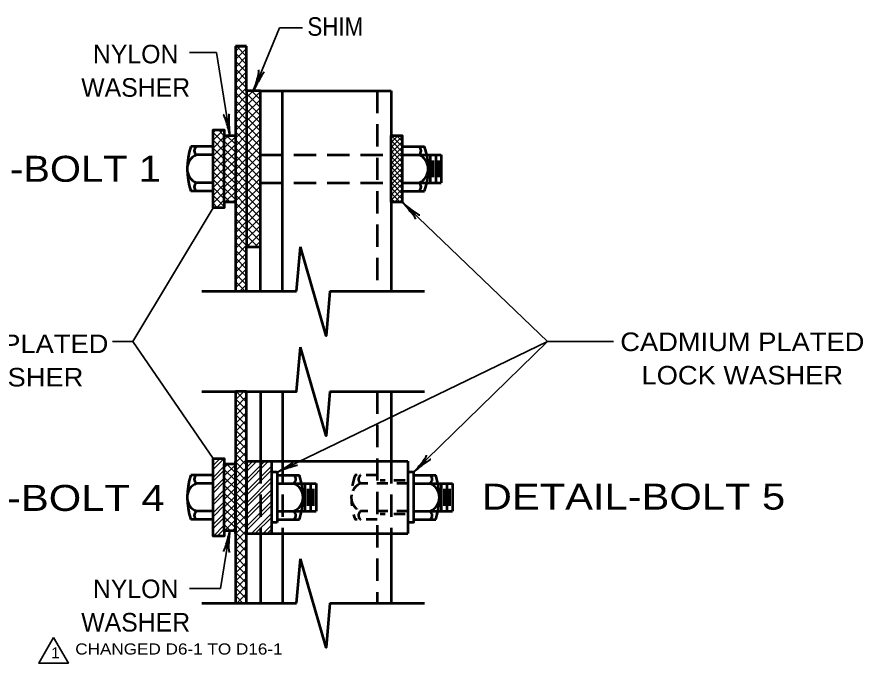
# Model space of a CAD drawing. Extents: x -41 to 639, y -374 to 66.
# Drawn here: x 454.1 to 568.1, y -267.2 to -180.2 of the extents above; entities that cross this region are included whole.
import ezdxf
from ezdxf.enums import TextEntityAlignment as Align

# ---------------------------------------------------------------- set-up
doc = ezdxf.new("R2010")
doc.units = 0
doc.linetypes.add('MEDIUM_DASHED', pattern=[4.5, 3, -1.5])
doc.linetypes.add('SHORT_DASHED', pattern=[2.7, 1.5, -1.2])
doc.layers.add('1', color=7, linetype='Continuous', lineweight=53)

msp = doc.modelspace()

# ---------------------------------------------------------------- linework, layer by layer
at = {"layer": '1'}
for p, q in [((483.493, -184.16), (484.993, -184.16)), ((484.993, -184.16), (483.493, -184.16)), ((484.993, -190.16), (484.993, -184.16)), ((486.868, -190.16), (504.493, -190.16)), ((489.868, -217.16), (489.868, -190.16)), ((504.493, -190.16), (504.493, -196.16)), ((480.493, -197.66), (477.493, -197.66)), ((505.993, -197.66), (508.993, -197.66)), ((480.493, -198.785), (478.243, -198.785)), ((505.993, -198.785), (511.243, -198.785)), ((509.743, -198.785), (509.743, -202.535)), ((510.118, -199.535), (510.118, -201.785)), ((510.493, -198.785), (510.493, -202.535)), ((510.868, -199.535), (510.868, -201.785)), ((511.243, -198.785), (511.243, -202.535)), ((480.493, -202.535), (478.243, -202.535)), ((505.993, -202.535), (511.243, -202.535)), ((480.493, -203.66), (477.493, -203.66)), ((505.993, -203.66), (508.993, -203.66)), ((504.493, -205.16), (504.493, -217.16)), ((484.993, -217.16), (484.993, -211.16)), ((486.868, -217.16), (486.868, -211.16)), ((491.743, -217.16), (492.266, -211.183)), ((478.993, -217.16), (483.493, -217.16)), ((484.993, -217.16), (491.743, -217.16)), ((496.243, -217.16), (508.993, -217.16)), ((478.993, -230.66), (483.493, -230.66)), ((486.868, -230.66), (486.868, -240.035)), ((489.868, -230.66), (489.868, -240.035)), ((496.243, -230.66), (508.993, -230.66)), ((504.493, -230.66), (504.493, -240.035)), ((483.493, -249.785), (483.493, -240.035)), ((484.993, -240.035), (506.743, -240.035)), ((484.993, -240.035), (484.993, -249.785)), ((488.368, -240.035), (488.368, -249.785)), ((506.743, -240.035), (506.743, -249.785)), ((489.118, -241.535), (488.368, -241.535)), ((489.118, -241.535), (489.118, -248.285)), ((507.493, -241.535), (506.743, -241.535)), ((480.493, -241.91), (477.493, -241.91)), ((489.118, -241.91), (492.118, -241.91)), ((507.493, -241.91), (510.493, -241.91)), ((480.493, -243.035), (478.243, -243.035)), ((489.118, -243.035), (494.368, -243.035)), ((492.868, -243.035), (492.868, -246.785)), ((493.243, -243.785), (493.243, -246.035)), ((493.618, -243.035), (493.618, -246.785)), ((493.993, -243.785), (493.993, -246.035)), ((494.368, -243.035), (494.368, -246.785)), ((507.493, -243.035), (512.743, -243.035)), ((511.243, -243.035), (511.243, -246.785)), ((511.618, -243.785), (511.618, -246.035)), ((511.993, -243.035), (511.993, -246.785)), ((512.368, -243.785), (512.368, -246.035)), ((512.743, -243.035), (512.743, -246.785)), ((480.493, -246.785), (478.243, -246.785)), ((489.118, -246.785), (494.368, -246.785)), ((507.493, -246.785), (512.743, -246.785)), ((480.493, -247.91), (477.493, -247.91)), ((489.118, -248.285), (488.368, -248.285)), ((489.118, -247.91), (492.118, -247.91)), ((507.493, -247.91), (510.493, -247.91)), ((484.993, -249.785), (506.743, -249.785)), ((486.868, -249.785), (486.868, -259.16)), ((489.868, -249.785), (489.868, -259.16)), ((504.493, -249.785), (504.493, -259.16)), ((491.743, -259.16), (492.266, -253.183)), ((478.993, -259.16), (483.493, -259.16)), ((484.993, -259.16), (491.743, -259.16)), ((496.243, -259.16), (508.993, -259.16))]:
    msp.add_line(p, q, dxfattribs=at)
at = {"layer": '1', "lineweight": 35}
for p, q in [((483.493, -184.87), (484.203, -184.16)), ((483.493, -185.931), (484.993, -184.431)), ((484.993, -185.526), (483.628, -184.16)), ((484.993, -184.465), (484.689, -184.16)), ((484.993, -186.586), (483.493, -185.086)), ((483.493, -186.991), (484.993, -185.491)), ((484.993, -187.647), (483.493, -186.147)), ((483.493, -188.052), (484.993, -186.552)), ((484.993, -188.708), (483.493, -187.208)), ((483.493, -189.113), (484.993, -187.613)), ((484.993, -189.768), (483.493, -188.268)), ((483.493, -190.173), (484.993, -188.673)), ((484.993, -190.829), (483.493, -189.329)), ((483.493, -191.234), (484.993, -189.734)), ((484.993, -191.89), (483.493, -190.39)), ((484.993, -191.064), (485.897, -190.16)), ((484.993, -192.124), (486.868, -190.249)), ((486.868, -191.345), (485.683, -190.16)), ((486.868, -190.284), (486.744, -190.16)), ((483.493, -192.295), (484.993, -190.795)), ((484.993, -192.95), (483.493, -191.45)), ((486.868, -192.406), (484.993, -190.531)), ((484.993, -193.185), (486.868, -191.31)), ((483.493, -193.355), (484.993, -191.855)), ((484.993, -194.011), (483.493, -192.511)), ((486.868, -193.466), (484.993, -191.591)), ((484.993, -194.246), (486.868, -192.371)), ((486.868, -194.527), (484.993, -192.652)), ((483.493, -194.416), (484.993, -192.916)), ((484.993, -195.072), (483.493, -193.572)), ((484.993, -195.306), (486.868, -193.431)), ((486.868, -195.588), (484.993, -193.713)), ((483.493, -195.477), (484.993, -193.977)), ((484.993, -196.132), (483.493, -194.632)), ((484.993, -196.367), (486.868, -194.492)), ((486.868, -196.648), (484.993, -194.773)), ((480.493, -195.75), (480.832, -195.41)), ((480.493, -196.81), (481.893, -195.41)), ((481.993, -197.257), (480.493, -195.757)), ((481.993, -196.196), (481.208, -195.41)), ((483.493, -196.537), (484.993, -195.037)), ((484.993, -197.193), (483.493, -195.693)), ((483.493, -197.598), (484.993, -196.098)), ((484.993, -197.428), (486.868, -195.553)), ((486.868, -197.709), (484.993, -195.834)), ((480.493, -197.871), (481.993, -196.371)), ((481.993, -198.317), (480.493, -196.817)), ((481.993, -196.77), (482.603, -196.16)), ((481.993, -197.831), (483.493, -196.331)), ((483.493, -198.413), (481.993, -196.913)), ((483.493, -197.352), (482.302, -196.16)), ((483.493, -196.291), (483.362, -196.16)), ((484.993, -198.254), (483.493, -196.754)), ((483.493, -198.659), (484.993, -197.159)), ((484.993, -198.488), (486.868, -196.613)), ((486.868, -198.77), (484.993, -196.895)), ((504.493, -196.395), (504.728, -196.16)), ((504.493, -197.102), (505.435, -196.16)), ((504.493, -197.809), (505.993, -196.309)), ((505.993, -198.363), (504.493, -196.863)), ((504.493, -198.516), (505.993, -197.016)), ((505.993, -197.656), (504.498, -196.16)), ((505.993, -196.949), (505.205, -196.16)), ((505.993, -196.242), (505.912, -196.16)), ((480.493, -198.931), (481.993, -197.431)), ((481.993, -199.378), (480.493, -197.878)), ((481.993, -198.892), (483.493, -197.392)), ((483.493, -199.473), (481.993, -197.973)), ((484.993, -199.314), (483.493, -197.814)), ((483.493, -199.719), (484.993, -198.219)), ((484.993, -199.549), (486.868, -197.674)), ((486.868, -199.83), (484.993, -197.955)), ((505.993, -199.07), (504.493, -197.57)), ((504.493, -199.223), (505.993, -197.723)), ((505.993, -199.777), (504.493, -198.277)), ((480.493, -199.992), (481.993, -198.492)), ((481.993, -200.438), (480.493, -198.938)), ((481.993, -199.952), (483.493, -198.452)), ((483.493, -200.534), (481.993, -199.034)), ((481.993, -201.013), (483.493, -199.513)), ((484.993, -200.375), (483.493, -198.875)), ((483.493, -200.78), (484.993, -199.28)), ((484.993, -200.61), (486.868, -198.735)), ((486.868, -200.891), (484.993, -199.016)), ((504.493, -199.93), (505.993, -198.43)), ((505.993, -200.484), (504.493, -198.984)), ((504.493, -200.638), (505.993, -199.138)), ((480.493, -201.053), (481.993, -199.553)), ((481.993, -201.499), (480.493, -199.999)), ((480.493, -202.113), (481.993, -200.613)), ((483.493, -201.595), (481.993, -200.095)), ((481.993, -202.074), (483.493, -200.574)), ((484.993, -201.436), (483.493, -199.936)), ((483.493, -201.841), (484.993, -200.341)), ((484.993, -201.67), (486.868, -199.795)), ((486.868, -201.952), (484.993, -200.077)), ((505.993, -201.191), (504.493, -199.691)), ((504.493, -201.345), (505.993, -199.845)), ((505.993, -201.898), (504.493, -200.398)), ((504.493, -202.052), (505.993, -200.552)), ((481.993, -202.56), (480.493, -201.06)), ((480.493, -203.174), (481.993, -201.674)), ((483.493, -202.655), (481.993, -201.155)), ((481.993, -203.134), (483.493, -201.634)), ((484.993, -202.496), (483.493, -200.996)), ((483.493, -202.901), (484.993, -201.401)), ((484.993, -202.731), (486.868, -200.856)), ((486.868, -203.012), (484.993, -201.137)), ((505.993, -202.606), (504.493, -201.106)), ((504.493, -202.759), (505.993, -201.259)), ((505.993, -203.313), (504.493, -201.813)), ((481.993, -203.62), (480.493, -202.12)), ((480.493, -204.235), (481.993, -202.735)), ((483.493, -203.716), (481.993, -202.216)), ((481.993, -204.195), (483.493, -202.695)), ((484.993, -203.557), (483.493, -202.057)), ((483.493, -203.962), (484.993, -202.462)), ((484.993, -203.792), (486.868, -201.917)), ((486.868, -204.073), (484.993, -202.198)), ((504.493, -203.466), (505.993, -201.966)), ((505.993, -204.02), (504.493, -202.52)), ((504.493, -204.173), (505.993, -202.673)), ((481.993, -204.681), (480.493, -203.181)), ((480.493, -205.295), (481.993, -203.795)), ((483.493, -204.777), (481.993, -203.277)), ((482.089, -205.16), (483.493, -203.756)), ((484.993, -204.617), (483.493, -203.117)), ((483.493, -205.023), (484.993, -203.523)), ((484.993, -204.852), (486.868, -202.977)), ((486.868, -205.134), (484.993, -203.259)), ((484.993, -205.913), (486.868, -204.038)), ((505.993, -204.727), (504.493, -203.227)), ((504.493, -204.88), (505.993, -203.38)), ((505.72, -205.16), (504.493, -203.934)), ((504.92, -205.16), (505.993, -204.087)), ((481.993, -205.742), (480.493, -204.242)), ((480.939, -205.91), (481.993, -204.856)), ((482.816, -205.16), (481.993, -204.337)), ((483.149, -205.16), (483.493, -204.816)), ((484.993, -205.678), (483.493, -204.178)), ((483.493, -206.083), (484.993, -204.583)), ((484.993, -206.739), (483.493, -205.239)), ((486.868, -206.194), (484.993, -204.319)), ((484.993, -206.973), (486.868, -205.098)), ((505.012, -205.16), (504.493, -204.641)), ((505.627, -205.16), (505.993, -204.794)), ((480.493, -205.91), (469.675, -223.91)), ((481.101, -205.91), (480.493, -205.302)), ((483.493, -207.144), (484.993, -205.644)), ((484.993, -207.799), (483.493, -206.299)), ((486.868, -207.255), (484.993, -205.38)), ((484.993, -208.034), (486.868, -206.159)), ((483.493, -208.205), (484.993, -206.705)), ((484.993, -208.86), (483.493, -207.36)), ((486.868, -208.316), (484.993, -206.441)), ((484.993, -209.095), (486.868, -207.22)), ((486.868, -209.376), (484.993, -207.501)), ((483.493, -209.265), (484.993, -207.765)), ((484.993, -209.921), (483.493, -208.421)), ((484.993, -210.155), (486.868, -208.28)), ((486.868, -210.437), (484.993, -208.562)), ((483.493, -210.326), (484.993, -208.826)), ((484.993, -210.981), (483.493, -209.481)), ((486.531, -211.16), (484.993, -209.623)), ((485.049, -211.16), (486.868, -209.341)), ((483.493, -211.387), (484.993, -209.887)), ((484.993, -212.042), (483.493, -210.542)), ((483.493, -212.447), (484.993, -210.947)), ((485.47, -211.16), (484.993, -210.683)), ((486.11, -211.16), (486.868, -210.402)), ((484.993, -213.103), (483.493, -211.603)), ((483.493, -213.508), (484.993, -212.008)), ((484.993, -214.163), (483.493, -212.663)), ((483.493, -214.569), (484.993, -213.069)), ((484.993, -215.224), (483.493, -213.724)), ((483.493, -215.629), (484.993, -214.129)), ((484.993, -216.285), (483.493, -214.785)), ((483.493, -216.69), (484.993, -215.19)), ((484.808, -217.16), (483.493, -215.845)), ((484.083, -217.16), (484.993, -216.251)), ((483.748, -217.16), (483.493, -216.906)), ((469.675, -223.91), (466.917, -223.91)), ((480.493, -239.66), (469.675, -223.91)), ((525.57, -223.91), (507.493, -241.535)), ((525.57, -223.91), (534.442, -223.91)), ((483.493, -230.723), (483.556, -230.66)), ((483.493, -231.784), (484.617, -230.66)), ((483.493, -232.844), (484.993, -231.344)), ((484.993, -232.07), (483.583, -230.66)), ((484.993, -231.01), (484.644, -230.66)), ((484.993, -233.131), (483.493, -231.631)), ((483.493, -233.905), (484.993, -232.405)), ((484.993, -234.192), (483.493, -232.692)), ((483.493, -234.966), (484.993, -233.466)), ((484.993, -235.252), (483.493, -233.752)), ((483.493, -236.026), (484.993, -234.526)), ((484.993, -236.313), (483.493, -234.813)), ((483.493, -237.087), (484.993, -235.587)), ((484.993, -237.374), (483.493, -235.874)), ((483.493, -238.148), (484.993, -236.648)), ((484.993, -238.434), (483.493, -236.934)), ((483.493, -239.208), (484.993, -237.708)), ((484.993, -239.495), (483.493, -237.995)), ((483.493, -240.269), (484.993, -238.769)), ((484.993, -240.556), (483.493, -239.056)), ((481.993, -239.66), (480.493, -241.16)), ((481.463, -239.66), (480.493, -240.63)), ((481.993, -240.947), (482.53, -240.41)), ((481.993, -242.008), (483.493, -240.508)), ((483.493, -241.596), (482.308, -240.41)), ((483.493, -240.535), (483.368, -240.41)), ((483.493, -241.33), (484.993, -239.83)), ((483.493, -240.156), (483.614, -240.035)), ((484.993, -241.616), (483.493, -240.116)), ((487.451, -240.035), (484.993, -242.493)), ((487.981, -240.035), (484.993, -243.023)), ((486.39, -240.035), (484.993, -241.432)), ((485.86, -240.035), (484.993, -240.902)), ((484.993, -240.035), (484.993, -249.785)), ((484.993, -240.035), (484.993, -249.785)), ((481.993, -240.721), (480.493, -242.221)), ((481.993, -241.251), (480.493, -242.751)), ((483.493, -242.657), (481.993, -241.157)), ((481.993, -243.068), (483.493, -241.568)), ((483.493, -242.39), (484.993, -240.89)), ((484.993, -242.677), (483.493, -241.177)), ((488.368, -240.709), (484.993, -244.084)), ((488.368, -241.239), (484.993, -244.614)), ((481.993, -242.312), (480.493, -243.812)), ((481.993, -242.842), (480.493, -244.342)), ((483.493, -243.717), (481.993, -242.217)), ((481.993, -244.129), (483.493, -242.629)), ((483.493, -243.451), (484.993, -241.951)), ((484.993, -243.738), (483.493, -242.238)), ((488.368, -242.3), (484.993, -245.675)), ((488.368, -242.83), (484.993, -246.205)), ((481.993, -243.902), (480.493, -245.402)), ((483.493, -244.778), (481.993, -243.278)), ((481.993, -245.19), (483.493, -243.69)), ((483.493, -244.512), (484.993, -243.012)), ((484.993, -244.798), (483.493, -243.298)), ((488.368, -243.89), (484.993, -247.265)), ((481.993, -244.433), (480.493, -245.933)), ((483.493, -245.839), (481.993, -244.339)), ((481.993, -246.25), (483.493, -244.75)), ((483.493, -245.572), (484.993, -244.072)), ((484.993, -245.859), (483.493, -244.359)), ((483.493, -246.633), (484.993, -245.133)), ((488.368, -244.421), (484.993, -247.796)), ((481.993, -245.493), (480.493, -246.993)), ((481.993, -246.023), (480.493, -247.523)), ((483.493, -246.899), (481.993, -245.399)), ((481.993, -247.311), (483.493, -245.811)), ((484.993, -246.92), (483.493, -245.42)), ((483.493, -247.694), (484.993, -246.194)), ((488.368, -245.481), (484.993, -248.856)), ((488.368, -246.011), (484.993, -249.386)), ((481.993, -247.084), (480.493, -248.584)), ((483.493, -247.96), (481.993, -246.46)), ((481.993, -248.372), (483.493, -246.872)), ((484.993, -247.98), (483.493, -246.48)), ((483.493, -248.754), (484.993, -247.254)), ((488.368, -247.072), (485.655, -249.785)), ((481.993, -247.614), (480.493, -249.114)), ((483.493, -249.021), (481.993, -247.521)), ((482.822, -249.41), (481.993, -248.581)), ((482.015, -249.41), (483.493, -247.932)), ((484.993, -249.041), (483.493, -247.541)), ((483.493, -249.815), (484.993, -248.315)), ((488.368, -247.602), (486.185, -249.785)), ((481.993, -248.675), (480.493, -250.175)), ((481.993, -249.205), (481.038, -250.16)), ((482.743, -249.41), (481.49, -257.185)), ((483.076, -249.41), (483.493, -248.993)), ((484.993, -250.102), (483.493, -248.602)), ((483.493, -250.876), (484.993, -249.376)), ((484.993, -251.162), (483.493, -249.662)), ((488.368, -248.663), (487.245, -249.785)), ((488.368, -249.193), (487.776, -249.785)), ((483.493, -251.936), (484.993, -250.436)), ((484.993, -252.223), (483.493, -250.723)), ((483.493, -252.997), (484.993, -251.497)), ((484.993, -253.284), (483.493, -251.784)), ((483.493, -254.058), (484.993, -252.558)), ((484.993, -254.344), (483.493, -252.844)), ((483.493, -255.118), (484.993, -253.618)), ((484.993, -255.405), (483.493, -253.905)), ((483.493, -256.179), (484.993, -254.679)), ((484.993, -256.466), (483.493, -254.966)), ((483.493, -257.24), (484.993, -255.74)), ((484.993, -257.526), (483.493, -256.026)), ((481.49, -257.185), (477.298, -257.185)), ((483.493, -258.3), (484.993, -256.8)), ((484.993, -258.587), (483.493, -257.087)), ((484.506, -259.16), (483.493, -258.148)), ((483.694, -259.16), (484.993, -257.861)), ((484.755, -259.16), (484.993, -258.922))]:
    msp.add_line(p, q, dxfattribs=at)
at = {"layer": '1', "linetype": 'MEDIUM_DASHED'}
for p, q in [((502.618, -190.16), (502.618, -217.16)), ((486.868, -198.785), (504.493, -198.785)), ((486.868, -202.535), (504.493, -202.535)), ((502.618, -230.66), (502.618, -259.16)), ((486.868, -240.035), (486.868, -249.785)), ((489.868, -240.035), (489.868, -249.785)), ((504.493, -240.035), (504.493, -249.785))]:
    msp.add_line(p, q, dxfattribs=at)
at = {"layer": '1', "linetype": 'SHORT_DASHED'}
for p, q in [((502.618, -241.91), (499.618, -241.91)), ((506.368, -242.66), (502.993, -242.66)), ((506.743, -243.035), (500.368, -243.035)), ((506.743, -246.785), (500.368, -246.785)), ((506.368, -247.16), (502.993, -247.16)), ((502.618, -247.91), (499.618, -247.91))]:
    msp.add_line(p, q, dxfattribs=at)
at = {"layer": '1', "lineweight": 35}
for points in [[(485.931, -190.16), (489.453, -181.683), (492.547, -181.683)], [(482.743, -196.16), (480.944, -184.999), (477.298, -184.999)], [(505.993, -205.16), (525.57, -223.91), (489.118, -241.535)]]:
    msp.add_lwpolyline(points, dxfattribs=at)
at = {"layer": '1'}
for points in [[(483.493, -184.16), (483.493, -196.16), (483.493, -205.16), (483.493, -217.16), (484.993, -217.16)], [(481.993, -205.16), (481.993, -205.91), (480.493, -205.91), (480.493, -195.41), (481.993, -195.41), (481.993, -196.16)], [(496.243, -217.16), (495.72, -223.137), (492.266, -211.183)], [(484.993, -230.66), (491.743, -230.66), (492.266, -224.683)], [(496.243, -230.66), (495.72, -236.637), (492.266, -224.683)], [(481.993, -249.41), (481.993, -250.16), (480.493, -250.16), (480.493, -239.66), (481.993, -239.66), (481.993, -240.41)], [(507.493, -241.535), (507.493, -248.285), (506.743, -248.285)], [(496.243, -259.16), (495.72, -265.137), (492.266, -253.183)]]:
    msp.add_lwpolyline(points, dxfattribs=at)
for points in [[(486.868, -211.16), (486.868, -190.16), (484.993, -190.16), (484.993, -211.16)], [(481.993, -205.16), (481.993, -196.16), (483.493, -196.16), (483.493, -205.16)], [(504.493, -205.16), (504.493, -196.16), (505.993, -196.16), (505.993, -205.16)], [(483.493, -230.66), (483.493, -259.16), (484.993, -259.16), (484.993, -249.785), (484.993, -240.035), (484.993, -230.66)], [(481.993, -249.41), (481.993, -240.41), (483.493, -240.41), (483.493, -249.41)], [(483.493, -240.41), (483.493, -249.41), (481.993, -249.41), (481.993, -240.41)]]:
    msp.add_lwpolyline(points, close=True, dxfattribs=at)
at = {"layer": '1', "lineweight": 35}
msp.add_lwpolyline([(459.006, -263.767), (457.006, -267.231), (461.006, -267.231)], close=True, dxfattribs=at)
at = {"layer": '1'}
for centre, radius, start, end in [((486.225, -200.66), 9.232, 161.03819, 198.96181), ((478.677, -198.223), 0.71, 127.62771, 232.37229), ((507.81, -198.223), 0.71, 307.62771, 52.37229), ((500.262, -200.66), 9.232, 341.03819, 18.96181), ((479.023, -200.66), 2.031, 112.57756, 247.42243), ((507.464, -200.66), 2.031, 292.57757, 67.42244), ((478.677, -203.098), 0.71, 127.62771, 232.37229), ((507.81, -203.098), 0.71, 307.62771, 52.37229), ((486.225, -244.91), 9.232, 161.03819, 198.96181), ((478.677, -242.473), 0.71, 127.62771, 232.37229), ((490.935, -242.473), 0.71, 307.62771, 52.37229), ((483.387, -244.91), 9.232, 341.03819, 18.96181), ((509.31, -242.473), 0.71, 307.62771, 52.37229), ((501.762, -244.91), 9.232, 341.03819, 18.96181), ((479.023, -244.91), 2.031, 112.57756, 247.42243), ((490.589, -244.91), 2.031, 292.57757, 67.42244), ((508.964, -244.91), 2.031, 292.57757, 67.42244), ((478.677, -247.348), 0.71, 127.62771, 232.37229), ((490.935, -247.348), 0.71, 307.62771, 52.37229), ((509.31, -247.348), 0.71, 307.62771, 52.37229)]:
    msp.add_arc(centre, radius, start, end, dxfattribs=at)
at = {"layer": '1', "linetype": 'SHORT_DASHED'}
for centre, radius, start, end in [((508.35, -244.91), 9.232, 161.03819, 198.96181), ((500.802, -242.473), 0.71, 127.62771, 232.37229), ((501.148, -244.91), 2.031, 112.57756, 247.42243), ((500.802, -247.348), 0.71, 127.62771, 232.37229)]:
    msp.add_arc(centre, radius, start, end, dxfattribs=at)
at = {"layer": '1', "lineweight": 40}
for centre, major_axis, ratio, start_param, end_param in [((486.094, -189.047), (-0.541, -1.709), 0.122415, 0.8963533, 3.1415927), ((486.094, -189.047), (-0.541, -1.709), 0.122415, 0.8963533, 3.1415927), ((486.556, -189.207), (-0.836, -1.555), 0.07063, 3.1407148, 5.41811), ((486.556, -189.207), (-0.836, -1.555), 0.07063, 3.1407148, 5.41811), ((482.297, -195.127), (0.438, -1.738), 0.122415, 0.8963533, 3.1415927), ((482.297, -195.127), (0.438, -1.738), 0.122415, 0.8963533, 3.1415927), ((482.774, -195.02), (0.106, -1.762), 0.07063, 3.1407148, 5.41811), ((482.774, -195.02), (0.106, -1.762), 0.07063, 3.1407148, 5.41811), ((506.656, -206.088), (-1.147, 1.342), 0.07063, 3.1407148, 5.41811), ((506.656, -206.088), (-1.147, 1.342), 0.07063, 3.1407148, 5.41811), ((506.656, -206.088), (-1.147, 1.342), 0.07063, 3.1407148, 5.41811), ((506.972, -205.716), (-1.398, 1.122), 0.122415, 0.8963533, 3.1415927), ((506.972, -205.716), (-1.398, 1.122), 0.122415, 0.8963533, 3.1415927), ((506.972, -205.716), (-1.398, 1.122), 0.122415, 0.8963533, 3.1415927), ((508.082, -240.576), (-1.17, -1.358), 0.122415, 0.8963533, 3.1415927), ((489.98, -240.812), (-1.54, -0.918), 0.122415, 0.8963533, 3.1415927), ((489.98, -240.812), (-1.54, -0.918), 0.122415, 0.8963533, 3.1415927), ((490.219, -241.238), (-1.658, -0.606), 0.07063, 3.1407148, 5.41811), ((490.219, -241.238), (-1.658, -0.606), 0.07063, 3.1407148, 5.41811), ((508.443, -240.905), (-1.38, -1.1), 0.07063, 3.1407148, 5.41811), ((482.356, -250.483), (0.453, 1.706), 0.07063, 3.1407148, 5.41811), ((482.356, -250.483), (0.453, 1.706), 0.07063, 3.1407148, 5.41811), ((482.842, -250.532), (0.13, 1.788), 0.122415, 0.8963533, 3.1415927), ((482.842, -250.532), (0.13, 1.788), 0.122415, 0.8963533, 3.1415927)]:
    msp.add_ellipse(centre, major_axis=major_axis, ratio=ratio, start_param=start_param, end_param=end_param, dxfattribs=at)

# ---------------------------------------------------------------- texts
at = {"layer": '1'}
for s, height, width, p in [('SHIM', 2.5, 0.9, (493.202, -182.738)), ('DETAIL-BOLT 1', 3.5, 1.15, (434.28, -202.407)), ('DETAIL-BOLT 4', 3.5, 1.2, (433.073, -246.737)), ('DETAIL-BOLT 5', 3.5, 1.2, (516.703, -246.565)), ('CHANGED D6-1 TO D16-1', 1.5, 1.15, (461.918, -266.085))]:
    msp.add_text(s, height=height, dxfattribs=dict(at, width=width)).set_placement(p)
for s, p in [('NYLON', (470.061, -186.449)), ('WASHER', (470.061, -190.949)), ('NYLON', (470.061, -258.482)), ('WASHER', (470.061, -262.982))]:
    msp.add_text(s, height=2.5, dxfattribs=at).set_placement(p, align=Align.CENTER)
at = {"layer": '1', "width": 1.1}
for s, p in [('CADMIUM PLATED', (449.937, -225.476)), ('CADMIUM PLATED', (551.816, -225.209)), ('FLAT WASHER', (449.938, -229.976)), ('LOCK WASHER', (551.816, -229.709))]:
    msp.add_text(s, height=2.5, dxfattribs=at).set_placement(p, align=Align.CENTER)
at = {"layer": '1'}
msp.add_text('1', height=1.5, dxfattribs=at).set_placement((458.7, -266.598))

doc.saveas('drawing.dxf')
